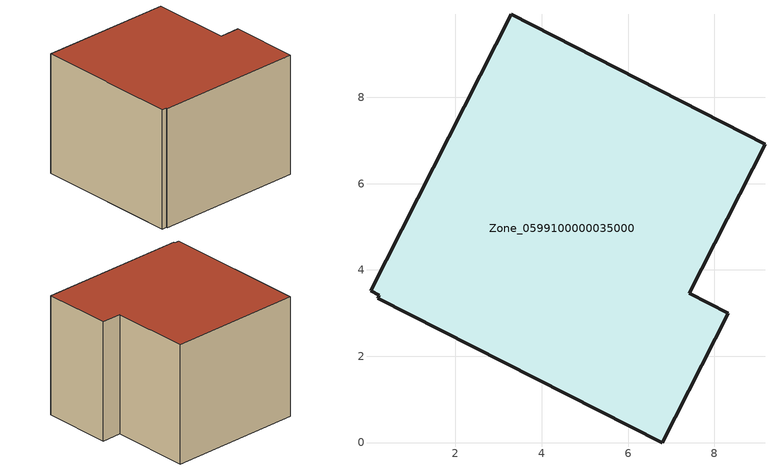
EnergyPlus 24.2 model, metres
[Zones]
Zone_0599100000035000
 floor ground (C_G): 7.42,3.46 8.32,3 6.79,0 0.2,3.35 0.23,3.41 0.03,3.52 3.3,9.92 9.17,6.91 z0
 wall outside (C_F): 0.2,3.35 6.79,0 8.32,3 7.42,3.46 9.17,6.91 3.3,9.92 0.03,3.52 0.23,3.41 0.2,3.35 z0:5.93
 roof outside (C_R): 3.3,9.92 0.03,3.52 0.23,3.41 0.2,3.35 6.79,0 8.32,3 7.42,3.46 9.17,6.91 z5.93
[BUILDING]
Pand.0599100000035000: North Axis=0; Terrain=City; Loads Convergence Tolerance Value=0.04; Temperature Convergence Tolerance Value=0.4; Solar Distribution=FullExterior; Maximum Number of Warmup Days=25; Minimum Number of Warmup Days=1
[Site:Location]
Rotterdam.The.Hague.AP_ZH_NLD Design_Conditions: Latitude=51.96; Longitude=4.45; Time Zone=1; Elevation=-4.5
[SITE:GROUNDTEMPERATURE:BUILDINGSURFACE]
18, 18, 18, 18, 18, 18, 18, 18, 18, 18, 18, 18
[MATERIAL] Thermal Absorptance=0.9; Solar Absorptance=0.7; Visible Absorptance=0.7
Name | Roughness | Thickness | Conductivity | Density | Specific Heat
G.TI.1992-2005 | MediumSmooth | 0.15 | 0.06 | 540 | 1210
F.TI.1992-2005 | Rough | 0.3 | 0.12 | 1920 | 840
R.TI.1992-2005 | MediumRough | 0.2 | 0.08 | 1500 | 1000
[CONSTRUCTION]
C_G: G.TI.1992-2005
C_F: F.TI.1992-2005
C_R: R.TI.1992-2005
[ZONE]
Zone_0599100000035000: Type=1; Multiplier=1; Ceiling Height=Autocalculate; Volume=Autocalculate; Floor Area=autocalculate; Part of Total Floor Area=Yes
[ZONEINFILTRATION:DESIGNFLOWRATE]
Infil_Zone_0599100000035000: Zone or ZoneList or Space or SpaceList=Zone_0599100000035000; Schedule=AlwaysOn; Design Flow Rate Calculation Method=Flow/Area; Flow Rate per Floor Area=0.0015; Constant Term Coefficient=1; Temperature Term Coefficient=0; Velocity Term Coefficient=0; Velocity Squared Term Coefficient=0
[HVACTEMPLATE:ZONE:IDEALLOADSAIRSYSTEM]
Zone_0599100000035000: Maximum Heating Supply Air Temperature=50; Minimum Cooling Supply Air Temperature=13; Maximum Heating Supply Air Humidity Ratio=0.0156; Minimum Cooling Supply Air Humidity Ratio=0.0077; Heating Limit=NoLimit; Cooling Limit=NoLimit; Dehumidification Control Type=ConstantSensibleHeatRatio; Cooling Sensible Heat Ratio=0.7; Dehumidification Setpoint=60; Humidification Control Type=None; Humidification Setpoint=30; Outdoor Air Method=None; Outdoor Air Flow Rate per Person=0.00944; Outdoor Air Flow Rate per Zone Floor Area=0; Outdoor Air Flow Rate per Zone=0; Demand Controlled Ventilation Type=None; Outdoor Air Economizer Type=NoEconomizer; Heat Recovery Type=None; Sensible Heat Recovery Effectiveness=0.7; Latent Heat Recovery Effectiveness=0.65
[ZONECONTROL:THERMOSTAT]
ThermostatControl_Zone_0599100000035000: Zone or ZoneList=Zone_0599100000035000; Control Type Schedule=DualSetpointControlType; Control 1=Thermostat_Zone_0599100000035000; Temperature Difference Between Cutout And Setpoint=0
[THERMOSTATSETPOINT:DUALSETPOINT]
Thermostat_Zone_0599100000035000: Heating Setpoint Temperature Schedule=HeatingSetpoint_Zone_0599100000035000; Cooling Setpoint Temperature Schedule=CoolingSetpoint_Zone_0599100000035000
[SCHEDULE:COMPACT]
HeatingSetpoint_Zone_0599100000035000: Through: 12/31, For: AllDays, Until: 24:00, 21
CoolingSetpoint_Zone_0599100000035000: Through: 12/31, For: AllDays, Until: 24:00, 24
DualSetpointControlType: Through: 12/31, For: AllDays, Until: 24:00, 4
AlwaysOn: Through: 12/31, For: AllDays, Until: 24:00, 1
